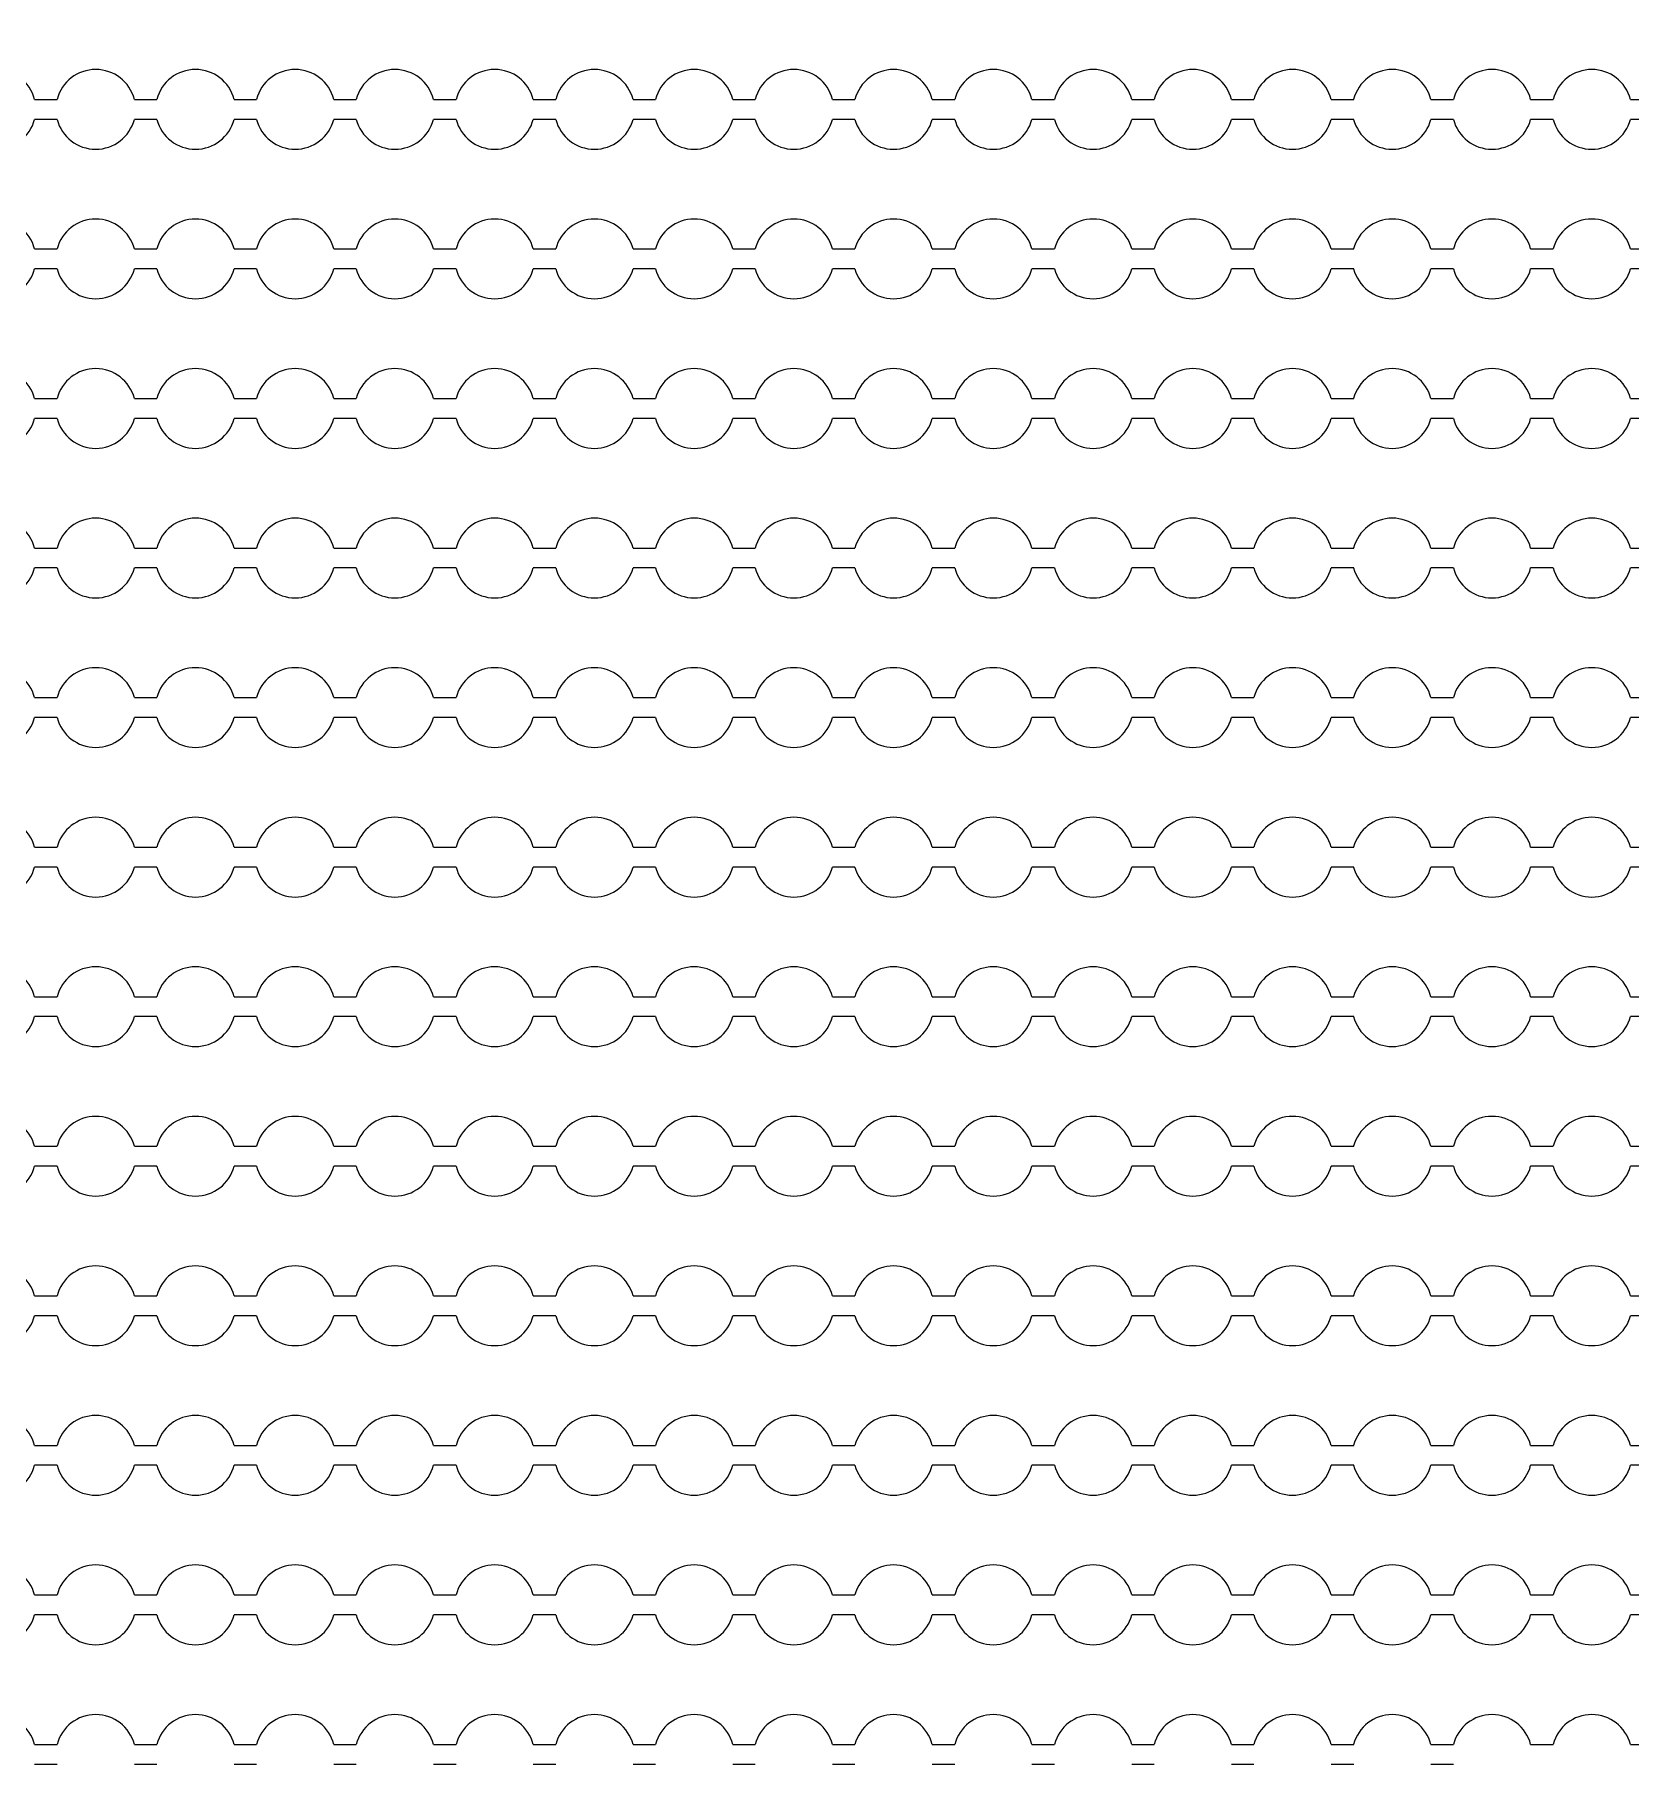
# Model space of a CAD drawing. Extents: x 4056 to 105656, y 4120 to 105720.
# Drawn here: x 32964 to 33764, y 32298 to 33165 of the extents above; entities that cross this region are included whole.
import ezdxf

# ---------------------------------------------------------------- set-up
doc = ezdxf.new("R2010")
doc.units = 13
doc.header["$MEASUREMENT"] = 0
doc.layers.add('Main Layer', color=7, linetype='Continuous', lineweight=0)

msp = doc.modelspace()

# ---------------------------------------------------------------- linework, layer by layer
for p, q in [((32963.87, 33132.98), (32975.14, 33132.98)), ((33013.87, 33132.98), (33025.14, 33132.98)), ((33063.87, 33132.98), (33075.14, 33132.98)), ((33113.87, 33132.98), (33125.14, 33132.98)), ((33163.87, 33132.98), (33175.14, 33132.98)), ((33213.87, 33132.98), (33225.14, 33132.98)), ((33263.87, 33132.98), (33275.14, 33132.98)), ((33313.87, 33132.98), (33325.14, 33132.98)), ((33363.87, 33132.98), (33375.14, 33132.98)), ((33413.87, 33132.98), (33425.14, 33132.98)), ((33463.87, 33132.98), (33475.14, 33132.98)), ((33513.87, 33132.98), (33525.14, 33132.98)), ((33563.87, 33132.98), (33575.14, 33132.98)), ((33613.87, 33132.98), (33625.14, 33132.98)), ((33663.87, 33132.98), (33675.14, 33132.98)), ((33713.87, 33132.98), (33725.14, 33132.98)), ((33763.87, 33132.98), (33775.14, 33132.98)), ((32975.14, 33122.98), (32963.87, 33122.98)), ((33025.14, 33122.98), (33013.87, 33122.98)), ((33075.14, 33122.98), (33063.87, 33122.98)), ((33125.14, 33122.98), (33113.87, 33122.98)), ((33175.14, 33122.98), (33163.87, 33122.98)), ((33225.14, 33122.98), (33213.87, 33122.98)), ((33275.14, 33122.98), (33263.87, 33122.98)), ((33325.14, 33122.98), (33313.87, 33122.98)), ((33375.14, 33122.98), (33363.87, 33122.98)), ((33425.14, 33122.98), (33413.87, 33122.98)), ((33475.14, 33122.98), (33463.87, 33122.98)), ((33525.14, 33122.98), (33513.87, 33122.98)), ((33575.14, 33122.98), (33563.87, 33122.98)), ((33625.14, 33122.98), (33613.87, 33122.98)), ((33675.14, 33122.98), (33663.87, 33122.98)), ((33725.14, 33122.98), (33713.87, 33122.98)), ((33775.14, 33122.98), (33763.87, 33122.98)), ((32963.87, 33057.98), (32975.14, 33057.98)), ((33013.87, 33057.98), (33025.14, 33057.98)), ((33063.87, 33057.98), (33075.14, 33057.98)), ((33113.87, 33057.98), (33125.14, 33057.98)), ((33163.87, 33057.98), (33175.14, 33057.98)), ((33213.87, 33057.98), (33225.14, 33057.98)), ((33263.87, 33057.98), (33275.14, 33057.98)), ((33313.87, 33057.98), (33325.14, 33057.98)), ((33363.87, 33057.98), (33375.14, 33057.98)), ((33413.87, 33057.98), (33425.14, 33057.98)), ((33463.87, 33057.98), (33475.14, 33057.98)), ((33513.87, 33057.98), (33525.14, 33057.98)), ((33563.87, 33057.98), (33575.14, 33057.98)), ((33613.87, 33057.98), (33625.14, 33057.98)), ((33663.87, 33057.98), (33675.14, 33057.98)), ((33713.87, 33057.98), (33725.14, 33057.98)), ((33763.87, 33057.98), (33775.14, 33057.98)), ((32975.14, 33047.98), (32963.87, 33047.98)), ((33025.14, 33047.98), (33013.87, 33047.98)), ((33075.14, 33047.98), (33063.87, 33047.98)), ((33125.14, 33047.98), (33113.87, 33047.98)), ((33175.14, 33047.98), (33163.87, 33047.98)), ((33225.14, 33047.98), (33213.87, 33047.98)), ((33275.14, 33047.98), (33263.87, 33047.98)), ((33325.14, 33047.98), (33313.87, 33047.98)), ((33375.14, 33047.98), (33363.87, 33047.98)), ((33425.14, 33047.98), (33413.87, 33047.98)), ((33475.14, 33047.98), (33463.87, 33047.98)), ((33525.14, 33047.98), (33513.87, 33047.98)), ((33575.14, 33047.98), (33563.87, 33047.98)), ((33625.14, 33047.98), (33613.87, 33047.98)), ((33675.14, 33047.98), (33663.87, 33047.98)), ((33725.14, 33047.98), (33713.87, 33047.98)), ((33775.14, 33047.98), (33763.87, 33047.98)), ((32963.87, 32982.98), (32975.14, 32982.98)), ((33013.87, 32982.98), (33025.14, 32982.98)), ((33063.87, 32982.98), (33075.14, 32982.98)), ((33113.87, 32982.98), (33125.14, 32982.98)), ((33163.87, 32982.98), (33175.14, 32982.98)), ((33213.87, 32982.98), (33225.14, 32982.98)), ((33263.87, 32982.98), (33275.14, 32982.98)), ((33313.87, 32982.98), (33325.14, 32982.98)), ((33363.87, 32982.98), (33375.14, 32982.98)), ((33413.87, 32982.98), (33425.14, 32982.98)), ((33463.87, 32982.98), (33475.14, 32982.98)), ((33513.87, 32982.98), (33525.14, 32982.98)), ((33563.87, 32982.98), (33575.14, 32982.98)), ((33613.87, 32982.98), (33625.14, 32982.98)), ((33663.87, 32982.98), (33675.14, 32982.98)), ((33713.87, 32982.98), (33725.14, 32982.98)), ((33763.87, 32982.98), (33775.14, 32982.98)), ((32975.14, 32972.98), (32963.87, 32972.98)), ((33025.14, 32972.98), (33013.87, 32972.98)), ((33075.14, 32972.98), (33063.87, 32972.98)), ((33125.14, 32972.98), (33113.87, 32972.98)), ((33175.14, 32972.98), (33163.87, 32972.98)), ((33225.14, 32972.98), (33213.87, 32972.98)), ((33275.14, 32972.98), (33263.87, 32972.98)), ((33325.14, 32972.98), (33313.87, 32972.98)), ((33375.14, 32972.98), (33363.87, 32972.98)), ((33425.14, 32972.98), (33413.87, 32972.98)), ((33475.14, 32972.98), (33463.87, 32972.98)), ((33525.14, 32972.98), (33513.87, 32972.98)), ((33575.14, 32972.98), (33563.87, 32972.98)), ((33625.14, 32972.98), (33613.87, 32972.98)), ((33675.14, 32972.98), (33663.87, 32972.98)), ((33725.14, 32972.98), (33713.87, 32972.98)), ((33775.14, 32972.98), (33763.87, 32972.98)), ((32963.87, 32907.98), (32975.14, 32907.98)), ((33013.87, 32907.98), (33025.14, 32907.98)), ((33063.87, 32907.98), (33075.14, 32907.98)), ((33113.87, 32907.98), (33125.14, 32907.98)), ((33163.87, 32907.98), (33175.14, 32907.98)), ((33213.87, 32907.98), (33225.14, 32907.98)), ((33263.87, 32907.98), (33275.14, 32907.98)), ((33313.87, 32907.98), (33325.14, 32907.98)), ((33363.87, 32907.98), (33375.14, 32907.98)), ((33413.87, 32907.98), (33425.14, 32907.98)), ((33463.87, 32907.98), (33475.14, 32907.98)), ((33513.87, 32907.98), (33525.14, 32907.98)), ((33563.87, 32907.98), (33575.14, 32907.98)), ((33613.87, 32907.98), (33625.14, 32907.98)), ((33663.87, 32907.98), (33675.14, 32907.98)), ((33713.87, 32907.98), (33725.14, 32907.98)), ((33763.87, 32907.98), (33775.14, 32907.98)), ((32975.14, 32897.98), (32963.87, 32897.98)), ((33025.14, 32897.98), (33013.87, 32897.98)), ((33075.14, 32897.98), (33063.87, 32897.98)), ((33125.14, 32897.98), (33113.87, 32897.98)), ((33175.14, 32897.98), (33163.87, 32897.98)), ((33225.14, 32897.98), (33213.87, 32897.98)), ((33275.14, 32897.98), (33263.87, 32897.98)), ((33325.14, 32897.98), (33313.87, 32897.98)), ((33375.14, 32897.98), (33363.87, 32897.98)), ((33425.14, 32897.98), (33413.87, 32897.98)), ((33475.14, 32897.98), (33463.87, 32897.98)), ((33525.14, 32897.98), (33513.87, 32897.98)), ((33575.14, 32897.98), (33563.87, 32897.98)), ((33625.14, 32897.98), (33613.87, 32897.98)), ((33675.14, 32897.98), (33663.87, 32897.98)), ((33725.14, 32897.98), (33713.87, 32897.98)), ((33775.14, 32897.98), (33763.87, 32897.98)), ((32963.87, 32832.98), (32975.14, 32832.98)), ((33013.87, 32832.98), (33025.14, 32832.98)), ((33063.87, 32832.98), (33075.14, 32832.98)), ((33113.87, 32832.98), (33125.14, 32832.98)), ((33163.87, 32832.98), (33175.14, 32832.98)), ((33213.87, 32832.98), (33225.14, 32832.98)), ((33263.87, 32832.98), (33275.14, 32832.98)), ((33313.87, 32832.98), (33325.14, 32832.98)), ((33363.87, 32832.98), (33375.14, 32832.98)), ((33413.87, 32832.98), (33425.14, 32832.98)), ((33463.87, 32832.98), (33475.14, 32832.98)), ((33513.87, 32832.98), (33525.14, 32832.98)), ((33563.87, 32832.98), (33575.14, 32832.98)), ((33613.87, 32832.98), (33625.14, 32832.98)), ((33663.87, 32832.98), (33675.14, 32832.98)), ((33713.87, 32832.98), (33725.14, 32832.98)), ((33763.87, 32832.98), (33775.14, 32832.98)), ((32975.14, 32822.98), (32963.87, 32822.98)), ((33025.14, 32822.98), (33013.87, 32822.98)), ((33075.14, 32822.98), (33063.87, 32822.98)), ((33125.14, 32822.98), (33113.87, 32822.98)), ((33175.14, 32822.98), (33163.87, 32822.98)), ((33225.14, 32822.98), (33213.87, 32822.98)), ((33275.14, 32822.98), (33263.87, 32822.98)), ((33325.14, 32822.98), (33313.87, 32822.98)), ((33375.14, 32822.98), (33363.87, 32822.98)), ((33425.14, 32822.98), (33413.87, 32822.98)), ((33475.14, 32822.98), (33463.87, 32822.98)), ((33525.14, 32822.98), (33513.87, 32822.98)), ((33575.14, 32822.98), (33563.87, 32822.98)), ((33625.14, 32822.98), (33613.87, 32822.98)), ((33675.14, 32822.98), (33663.87, 32822.98)), ((33725.14, 32822.98), (33713.87, 32822.98)), ((33775.14, 32822.98), (33763.87, 32822.98)), ((32963.87, 32757.98), (32975.14, 32757.98)), ((33013.87, 32757.98), (33025.14, 32757.98)), ((33063.87, 32757.98), (33075.14, 32757.98)), ((33113.87, 32757.98), (33125.14, 32757.98)), ((33163.87, 32757.98), (33175.14, 32757.98)), ((33213.87, 32757.98), (33225.14, 32757.98)), ((33263.87, 32757.98), (33275.14, 32757.98)), ((33313.87, 32757.98), (33325.14, 32757.98)), ((33363.87, 32757.98), (33375.14, 32757.98)), ((33413.87, 32757.98), (33425.14, 32757.98)), ((33463.87, 32757.98), (33475.14, 32757.98)), ((33513.87, 32757.98), (33525.14, 32757.98)), ((33563.87, 32757.98), (33575.14, 32757.98)), ((33613.87, 32757.98), (33625.14, 32757.98)), ((33663.87, 32757.98), (33675.14, 32757.98)), ((33713.87, 32757.98), (33725.14, 32757.98)), ((33763.87, 32757.98), (33775.14, 32757.98)), ((32975.14, 32747.98), (32963.87, 32747.98)), ((33025.14, 32747.98), (33013.87, 32747.98)), ((33075.14, 32747.98), (33063.87, 32747.98)), ((33125.14, 32747.98), (33113.87, 32747.98)), ((33175.14, 32747.98), (33163.87, 32747.98)), ((33225.14, 32747.98), (33213.87, 32747.98)), ((33275.14, 32747.98), (33263.87, 32747.98)), ((33325.14, 32747.98), (33313.87, 32747.98)), ((33375.14, 32747.98), (33363.87, 32747.98)), ((33425.14, 32747.98), (33413.87, 32747.98)), ((33475.14, 32747.98), (33463.87, 32747.98)), ((33525.14, 32747.98), (33513.87, 32747.98)), ((33575.14, 32747.98), (33563.87, 32747.98)), ((33625.14, 32747.98), (33613.87, 32747.98)), ((33675.14, 32747.98), (33663.87, 32747.98)), ((33725.14, 32747.98), (33713.87, 32747.98)), ((33775.14, 32747.98), (33763.87, 32747.98)), ((32963.87, 32682.98), (32975.14, 32682.98)), ((33013.87, 32682.98), (33025.14, 32682.98)), ((33063.87, 32682.98), (33075.14, 32682.98)), ((33113.87, 32682.98), (33125.14, 32682.98)), ((33163.87, 32682.98), (33175.14, 32682.98)), ((33213.87, 32682.98), (33225.14, 32682.98)), ((33263.87, 32682.98), (33275.14, 32682.98)), ((33313.87, 32682.98), (33325.14, 32682.98)), ((33363.87, 32682.98), (33375.14, 32682.98)), ((33413.87, 32682.98), (33425.14, 32682.98)), ((33463.87, 32682.98), (33475.14, 32682.98)), ((33513.87, 32682.98), (33525.14, 32682.98)), ((33563.87, 32682.98), (33575.14, 32682.98)), ((33613.87, 32682.98), (33625.14, 32682.98)), ((33663.87, 32682.98), (33675.14, 32682.98)), ((33713.87, 32682.98), (33725.14, 32682.98)), ((33763.87, 32682.98), (33775.14, 32682.98)), ((32975.14, 32672.98), (32963.87, 32672.98)), ((33025.14, 32672.98), (33013.87, 32672.98)), ((33075.14, 32672.98), (33063.87, 32672.98)), ((33125.14, 32672.98), (33113.87, 32672.98)), ((33175.14, 32672.98), (33163.87, 32672.98)), ((33225.14, 32672.98), (33213.87, 32672.98)), ((33275.14, 32672.98), (33263.87, 32672.98)), ((33325.14, 32672.98), (33313.87, 32672.98)), ((33375.14, 32672.98), (33363.87, 32672.98)), ((33425.14, 32672.98), (33413.87, 32672.98)), ((33475.14, 32672.98), (33463.87, 32672.98)), ((33525.14, 32672.98), (33513.87, 32672.98)), ((33575.14, 32672.98), (33563.87, 32672.98)), ((33625.14, 32672.98), (33613.87, 32672.98)), ((33675.14, 32672.98), (33663.87, 32672.98)), ((33725.14, 32672.98), (33713.87, 32672.98)), ((33775.14, 32672.98), (33763.87, 32672.98)), ((32963.87, 32607.98), (32975.14, 32607.98)), ((33013.87, 32607.98), (33025.14, 32607.98)), ((33063.87, 32607.98), (33075.14, 32607.98)), ((33113.87, 32607.98), (33125.14, 32607.98)), ((33163.87, 32607.98), (33175.14, 32607.98)), ((33213.87, 32607.98), (33225.14, 32607.98)), ((33263.87, 32607.98), (33275.14, 32607.98)), ((33313.87, 32607.98), (33325.14, 32607.98)), ((33363.87, 32607.98), (33375.14, 32607.98)), ((33413.87, 32607.98), (33425.14, 32607.98)), ((33463.87, 32607.98), (33475.14, 32607.98)), ((33513.87, 32607.98), (33525.14, 32607.98)), ((33563.87, 32607.98), (33575.14, 32607.98)), ((33613.87, 32607.98), (33625.14, 32607.98)), ((33663.87, 32607.98), (33675.14, 32607.98)), ((33713.87, 32607.98), (33725.14, 32607.98)), ((33763.87, 32607.98), (33775.14, 32607.98)), ((32975.14, 32597.98), (32963.87, 32597.98)), ((33025.14, 32597.98), (33013.87, 32597.98)), ((33075.14, 32597.98), (33063.87, 32597.98)), ((33125.14, 32597.98), (33113.87, 32597.98)), ((33175.14, 32597.98), (33163.87, 32597.98)), ((33225.14, 32597.98), (33213.87, 32597.98)), ((33275.14, 32597.98), (33263.87, 32597.98)), ((33325.14, 32597.98), (33313.87, 32597.98)), ((33375.14, 32597.98), (33363.87, 32597.98)), ((33425.14, 32597.98), (33413.87, 32597.98)), ((33475.14, 32597.98), (33463.87, 32597.98)), ((33525.14, 32597.98), (33513.87, 32597.98)), ((33575.14, 32597.98), (33563.87, 32597.98)), ((33625.14, 32597.98), (33613.87, 32597.98)), ((33675.14, 32597.98), (33663.87, 32597.98)), ((33725.14, 32597.98), (33713.87, 32597.98)), ((33775.14, 32597.98), (33763.87, 32597.98)), ((32963.87, 32532.98), (32975.14, 32532.98)), ((33013.87, 32532.98), (33025.14, 32532.98)), ((33063.87, 32532.98), (33075.14, 32532.98)), ((33113.87, 32532.98), (33125.14, 32532.98)), ((33163.87, 32532.98), (33175.14, 32532.98)), ((33213.87, 32532.98), (33225.14, 32532.98)), ((33263.87, 32532.98), (33275.14, 32532.98)), ((33313.87, 32532.98), (33325.14, 32532.98)), ((33363.87, 32532.98), (33375.14, 32532.98)), ((33413.87, 32532.98), (33425.14, 32532.98)), ((33463.87, 32532.98), (33475.14, 32532.98)), ((33513.87, 32532.98), (33525.14, 32532.98)), ((33563.87, 32532.98), (33575.14, 32532.98)), ((33613.87, 32532.98), (33625.14, 32532.98)), ((33663.87, 32532.98), (33675.14, 32532.98)), ((33713.87, 32532.98), (33725.14, 32532.98)), ((33763.87, 32532.98), (33775.14, 32532.98)), ((32975.14, 32522.98), (32963.87, 32522.98)), ((33025.14, 32522.98), (33013.87, 32522.98)), ((33075.14, 32522.98), (33063.87, 32522.98)), ((33125.14, 32522.98), (33113.87, 32522.98)), ((33175.14, 32522.98), (33163.87, 32522.98)), ((33225.14, 32522.98), (33213.87, 32522.98)), ((33275.14, 32522.98), (33263.87, 32522.98)), ((33325.14, 32522.98), (33313.87, 32522.98)), ((33375.14, 32522.98), (33363.87, 32522.98)), ((33425.14, 32522.98), (33413.87, 32522.98)), ((33475.14, 32522.98), (33463.87, 32522.98)), ((33525.14, 32522.98), (33513.87, 32522.98)), ((33575.14, 32522.98), (33563.87, 32522.98)), ((33625.14, 32522.98), (33613.87, 32522.98)), ((33675.14, 32522.98), (33663.87, 32522.98)), ((33725.14, 32522.98), (33713.87, 32522.98)), ((33775.14, 32522.98), (33763.87, 32522.98)), ((32963.87, 32457.98), (32975.14, 32457.98)), ((33013.87, 32457.98), (33025.14, 32457.98)), ((33063.87, 32457.98), (33075.14, 32457.98)), ((33113.87, 32457.98), (33125.14, 32457.98)), ((33163.87, 32457.98), (33175.14, 32457.98)), ((33213.87, 32457.98), (33225.14, 32457.98)), ((33263.87, 32457.98), (33275.14, 32457.98)), ((33313.87, 32457.98), (33325.14, 32457.98)), ((33363.87, 32457.98), (33375.14, 32457.98)), ((33413.87, 32457.98), (33425.14, 32457.98)), ((33463.87, 32457.98), (33475.14, 32457.98)), ((33513.87, 32457.98), (33525.14, 32457.98)), ((33563.87, 32457.98), (33575.14, 32457.98)), ((33613.87, 32457.98), (33625.14, 32457.98)), ((33663.87, 32457.98), (33675.14, 32457.98)), ((33713.87, 32457.98), (33725.14, 32457.98)), ((33763.87, 32457.98), (33775.14, 32457.98)), ((32975.14, 32447.98), (32963.87, 32447.98)), ((33025.14, 32447.98), (33013.87, 32447.98)), ((33075.14, 32447.98), (33063.87, 32447.98)), ((33125.14, 32447.98), (33113.87, 32447.98)), ((33175.14, 32447.98), (33163.87, 32447.98)), ((33225.14, 32447.98), (33213.87, 32447.98)), ((33275.14, 32447.98), (33263.87, 32447.98)), ((33325.14, 32447.98), (33313.87, 32447.98)), ((33375.14, 32447.98), (33363.87, 32447.98)), ((33425.14, 32447.98), (33413.87, 32447.98)), ((33475.14, 32447.98), (33463.87, 32447.98)), ((33525.14, 32447.98), (33513.87, 32447.98)), ((33575.14, 32447.98), (33563.87, 32447.98)), ((33625.14, 32447.98), (33613.87, 32447.98)), ((33675.14, 32447.98), (33663.87, 32447.98)), ((33725.14, 32447.98), (33713.87, 32447.98)), ((33775.14, 32447.98), (33763.87, 32447.98)), ((32963.87, 32382.98), (32975.14, 32382.98)), ((33013.87, 32382.98), (33025.14, 32382.98)), ((33063.87, 32382.98), (33075.14, 32382.98)), ((33113.87, 32382.98), (33125.14, 32382.98)), ((33163.87, 32382.98), (33175.14, 32382.98)), ((33213.87, 32382.98), (33225.14, 32382.98)), ((33263.87, 32382.98), (33275.14, 32382.98)), ((33313.87, 32382.98), (33325.14, 32382.98)), ((33363.87, 32382.98), (33375.14, 32382.98)), ((33413.87, 32382.98), (33425.14, 32382.98)), ((33463.87, 32382.98), (33475.14, 32382.98)), ((33513.87, 32382.98), (33525.14, 32382.98)), ((33563.87, 32382.98), (33575.14, 32382.98)), ((33613.87, 32382.98), (33625.14, 32382.98)), ((33663.87, 32382.98), (33675.14, 32382.98)), ((33713.87, 32382.98), (33725.14, 32382.98)), ((33763.87, 32382.98), (33775.14, 32382.98)), ((32975.14, 32372.98), (32963.87, 32372.98)), ((33025.14, 32372.98), (33013.87, 32372.98)), ((33075.14, 32372.98), (33063.87, 32372.98)), ((33125.14, 32372.98), (33113.87, 32372.98)), ((33175.14, 32372.98), (33163.87, 32372.98)), ((33225.14, 32372.98), (33213.87, 32372.98)), ((33275.14, 32372.98), (33263.87, 32372.98)), ((33325.14, 32372.98), (33313.87, 32372.98)), ((33375.14, 32372.98), (33363.87, 32372.98)), ((33425.14, 32372.98), (33413.87, 32372.98)), ((33475.14, 32372.98), (33463.87, 32372.98)), ((33525.14, 32372.98), (33513.87, 32372.98)), ((33575.14, 32372.98), (33563.87, 32372.98)), ((33625.14, 32372.98), (33613.87, 32372.98)), ((33675.14, 32372.98), (33663.87, 32372.98)), ((33725.14, 32372.98), (33713.87, 32372.98)), ((33775.14, 32372.98), (33763.87, 32372.98)), ((32963.87, 32307.98), (32975.14, 32307.98)), ((33013.87, 32307.98), (33025.14, 32307.98)), ((33063.87, 32307.98), (33075.14, 32307.98)), ((33113.87, 32307.98), (33125.14, 32307.98)), ((33163.87, 32307.98), (33175.14, 32307.98)), ((33213.87, 32307.98), (33225.14, 32307.98)), ((33263.87, 32307.98), (33275.14, 32307.98)), ((33313.87, 32307.98), (33325.14, 32307.98)), ((33363.87, 32307.98), (33375.14, 32307.98)), ((33413.87, 32307.98), (33425.14, 32307.98)), ((33463.87, 32307.98), (33475.14, 32307.98)), ((33513.87, 32307.98), (33525.14, 32307.98)), ((33563.87, 32307.98), (33575.14, 32307.98)), ((33613.87, 32307.98), (33625.14, 32307.98)), ((33663.87, 32307.98), (33675.14, 32307.98)), ((33713.87, 32307.98), (33725.14, 32307.98)), ((33763.87, 32307.98), (33775.14, 32307.98)), ((32975.14, 32297.98), (32963.87, 32297.98)), ((33025.14, 32297.98), (33013.87, 32297.98)), ((33075.14, 32297.98), (33063.87, 32297.98)), ((33125.14, 32297.98), (33113.87, 32297.98)), ((33175.14, 32297.98), (33163.87, 32297.98)), ((33225.14, 32297.98), (33213.87, 32297.98)), ((33275.14, 32297.98), (33263.87, 32297.98)), ((33325.14, 32297.98), (33313.87, 32297.98)), ((33375.14, 32297.98), (33363.87, 32297.98)), ((33425.14, 32297.98), (33413.87, 32297.98)), ((33475.14, 32297.98), (33463.87, 32297.98)), ((33525.14, 32297.98), (33513.87, 32297.98)), ((33575.14, 32297.98), (33563.87, 32297.98)), ((33625.14, 32297.98), (33613.87, 32297.98)), ((33675.14, 32297.98), (33663.87, 32297.98))]:
    msp.add_line(p, q)
for centre, start, end in [((32944.5, 33127.98), 14.47751, 165.52249), ((32994.5, 33127.98), 14.47751, 165.52249), ((33044.5, 33127.98), 14.47751, 165.52249), ((33094.5, 33127.98), 14.47751, 165.52249), ((33144.5, 33127.98), 14.47751, 165.52249), ((33194.5, 33127.98), 14.47751, 165.52249), ((33244.5, 33127.98), 14.47751, 165.52249), ((33294.5, 33127.98), 14.47751, 165.52249), ((33344.5, 33127.98), 14.47751, 165.52249), ((33394.5, 33127.98), 14.47751, 165.52249), ((33444.5, 33127.98), 14.47751, 165.52249), ((33494.5, 33127.98), 14.47751, 165.52249), ((33544.5, 33127.98), 14.47751, 165.52249), ((33594.5, 33127.98), 14.47751, 165.52249), ((33644.5, 33127.98), 14.47751, 165.52249), ((33694.5, 33127.98), 14.47751, 165.52249), ((33744.5, 33127.98), 14.47751, 165.52249), ((32944.5, 33127.98), 194.47751, 345.52249), ((32994.5, 33127.98), 194.47751, 345.52249), ((33044.5, 33127.98), 194.47751, 345.52249), ((33094.5, 33127.98), 194.47751, 345.52249), ((33144.5, 33127.98), 194.47751, 345.52249), ((33194.5, 33127.98), 194.47751, 345.52249), ((33244.5, 33127.98), 194.47751, 345.52249), ((33294.5, 33127.98), 194.47751, 345.52249), ((33344.5, 33127.98), 194.47751, 345.52249), ((33394.5, 33127.98), 194.47751, 345.52249), ((33444.5, 33127.98), 194.47751, 345.52249), ((33494.5, 33127.98), 194.47751, 345.52249), ((33544.5, 33127.98), 194.47751, 345.52249), ((33594.5, 33127.98), 194.47751, 345.52249), ((33644.5, 33127.98), 194.47751, 345.52249), ((33694.5, 33127.98), 194.47751, 345.52249), ((33744.5, 33127.98), 194.47751, 345.52249), ((32944.5, 33052.98), 14.47751, 165.52249), ((32994.5, 33052.98), 14.47751, 165.52249), ((33044.5, 33052.98), 14.47751, 165.52249), ((33094.5, 33052.98), 14.47751, 165.52249), ((33144.5, 33052.98), 14.47751, 165.52249), ((33194.5, 33052.98), 14.47751, 165.52249), ((33244.5, 33052.98), 14.47751, 165.52249), ((33294.5, 33052.98), 14.47751, 165.52249), ((33344.5, 33052.98), 14.47751, 165.52249), ((33394.5, 33052.98), 14.47751, 165.52249), ((33444.5, 33052.98), 14.47751, 165.52249), ((33494.5, 33052.98), 14.47751, 165.52249), ((33544.5, 33052.98), 14.47751, 165.52249), ((33594.5, 33052.98), 14.47751, 165.52249), ((33644.5, 33052.98), 14.47751, 165.52249), ((33694.5, 33052.98), 14.47751, 165.52249), ((33744.5, 33052.98), 14.47751, 165.52249), ((32944.5, 33052.98), 194.47751, 345.52249), ((32994.5, 33052.98), 194.47751, 345.52249), ((33044.5, 33052.98), 194.47751, 345.52249), ((33094.5, 33052.98), 194.47751, 345.52249), ((33144.5, 33052.98), 194.47751, 345.52249), ((33194.5, 33052.98), 194.47751, 345.52249), ((33244.5, 33052.98), 194.47751, 345.52249), ((33294.5, 33052.98), 194.47751, 345.52249), ((33344.5, 33052.98), 194.47751, 345.52249), ((33394.5, 33052.98), 194.47751, 345.52249), ((33444.5, 33052.98), 194.47751, 345.52249), ((33494.5, 33052.98), 194.47751, 345.52249), ((33544.5, 33052.98), 194.47751, 345.52249), ((33594.5, 33052.98), 194.47751, 345.52249), ((33644.5, 33052.98), 194.47751, 345.52249), ((33694.5, 33052.98), 194.47751, 345.52249), ((33744.5, 33052.98), 194.47751, 345.52249), ((32944.5, 32977.98), 14.47751, 165.52249), ((32994.5, 32977.98), 14.47751, 165.52249), ((33044.5, 32977.98), 14.47751, 165.52249), ((33094.5, 32977.98), 14.47751, 165.52249), ((33144.5, 32977.98), 14.47751, 165.52249), ((33194.5, 32977.98), 14.47751, 165.52249), ((33244.5, 32977.98), 14.47751, 165.52249), ((33294.5, 32977.98), 14.47751, 165.52249), ((33344.5, 32977.98), 14.47751, 165.52249), ((33394.5, 32977.98), 14.47751, 165.52249), ((33444.5, 32977.98), 14.47751, 165.52249), ((33494.5, 32977.98), 14.47751, 165.52249), ((33544.5, 32977.98), 14.47751, 165.52249), ((33594.5, 32977.98), 14.47751, 165.52249), ((33644.5, 32977.98), 14.47751, 165.52249), ((33694.5, 32977.98), 14.47751, 165.52249), ((33744.5, 32977.98), 14.47751, 165.52249), ((32944.5, 32977.98), 194.47751, 345.52249), ((32994.5, 32977.98), 194.47751, 345.52249), ((33044.5, 32977.98), 194.47751, 345.52249), ((33094.5, 32977.98), 194.47751, 345.52249), ((33144.5, 32977.98), 194.47751, 345.52249), ((33194.5, 32977.98), 194.47751, 345.52249), ((33244.5, 32977.98), 194.47751, 345.52249), ((33294.5, 32977.98), 194.47751, 345.52249), ((33344.5, 32977.98), 194.47751, 345.52249), ((33394.5, 32977.98), 194.47751, 345.52249), ((33444.5, 32977.98), 194.47751, 345.52249), ((33494.5, 32977.98), 194.47751, 345.52249), ((33544.5, 32977.98), 194.47751, 345.52249), ((33594.5, 32977.98), 194.47751, 345.52249), ((33644.5, 32977.98), 194.47751, 345.52249), ((33694.5, 32977.98), 194.47751, 345.52249), ((33744.5, 32977.98), 194.47751, 345.52249), ((32944.5, 32902.98), 14.47751, 165.52249), ((32994.5, 32902.98), 14.47751, 165.52249), ((33044.5, 32902.98), 14.47751, 165.52249), ((33094.5, 32902.98), 14.47751, 165.52249), ((33144.5, 32902.98), 14.47751, 165.52249), ((33194.5, 32902.98), 14.47751, 165.52249), ((33244.5, 32902.98), 14.47751, 165.52249), ((33294.5, 32902.98), 14.47751, 165.52249), ((33344.5, 32902.98), 14.47751, 165.52249), ((33394.5, 32902.98), 14.47751, 165.52249), ((33444.5, 32902.98), 14.47751, 165.52249), ((33494.5, 32902.98), 14.47751, 165.52249), ((33544.5, 32902.98), 14.47751, 165.52249), ((33594.5, 32902.98), 14.47751, 165.52249), ((33644.5, 32902.98), 14.47751, 165.52249), ((33694.5, 32902.98), 14.47751, 165.52249), ((33744.5, 32902.98), 14.47751, 165.52249), ((32944.5, 32902.98), 194.47751, 345.52249), ((32994.5, 32902.98), 194.47751, 345.52249), ((33044.5, 32902.98), 194.47751, 345.52249), ((33094.5, 32902.98), 194.47751, 345.52249), ((33144.5, 32902.98), 194.47751, 345.52249), ((33194.5, 32902.98), 194.47751, 345.52249), ((33244.5, 32902.98), 194.47751, 345.52249), ((33294.5, 32902.98), 194.47751, 345.52249), ((33344.5, 32902.98), 194.47751, 345.52249), ((33394.5, 32902.98), 194.47751, 345.52249), ((33444.5, 32902.98), 194.47751, 345.52249), ((33494.5, 32902.98), 194.47751, 345.52249), ((33544.5, 32902.98), 194.47751, 345.52249), ((33594.5, 32902.98), 194.47751, 345.52249), ((33644.5, 32902.98), 194.47751, 345.52249), ((33694.5, 32902.98), 194.47751, 345.52249), ((33744.5, 32902.98), 194.47751, 345.52249), ((32944.5, 32827.98), 14.47751, 165.52249), ((32994.5, 32827.98), 14.47751, 165.52249), ((33044.5, 32827.98), 14.47751, 165.52249), ((33094.5, 32827.98), 14.47751, 165.52249), ((33144.5, 32827.98), 14.47751, 165.52249), ((33194.5, 32827.98), 14.47751, 165.52249), ((33244.5, 32827.98), 14.47751, 165.52249), ((33294.5, 32827.98), 14.47751, 165.52249), ((33344.5, 32827.98), 14.47751, 165.52249), ((33394.5, 32827.98), 14.47751, 165.52249), ((33444.5, 32827.98), 14.47751, 165.52249), ((33494.5, 32827.98), 14.47751, 165.52249), ((33544.5, 32827.98), 14.47751, 165.52249), ((33594.5, 32827.98), 14.47751, 165.52249), ((33644.5, 32827.98), 14.47751, 165.52249), ((33694.5, 32827.98), 14.47751, 165.52249), ((33744.5, 32827.98), 14.47751, 165.52249), ((32944.5, 32827.98), 194.47751, 345.52249), ((32994.5, 32827.98), 194.47751, 345.52249), ((33044.5, 32827.98), 194.47751, 345.52249), ((33094.5, 32827.98), 194.47751, 345.52249), ((33144.5, 32827.98), 194.47751, 345.52249), ((33194.5, 32827.98), 194.47751, 345.52249), ((33244.5, 32827.98), 194.47751, 345.52249), ((33294.5, 32827.98), 194.47751, 345.52249), ((33344.5, 32827.98), 194.47751, 345.52249), ((33394.5, 32827.98), 194.47751, 345.52249), ((33444.5, 32827.98), 194.47751, 345.52249), ((33494.5, 32827.98), 194.47751, 345.52249), ((33544.5, 32827.98), 194.47751, 345.52249), ((33594.5, 32827.98), 194.47751, 345.52249), ((33644.5, 32827.98), 194.47751, 345.52249), ((33694.5, 32827.98), 194.47751, 345.52249), ((33744.5, 32827.98), 194.47751, 345.52249), ((32944.5, 32752.98), 14.47751, 165.52249), ((32994.5, 32752.98), 14.47751, 165.52249), ((33044.5, 32752.98), 14.47751, 165.52249), ((33094.5, 32752.98), 14.47751, 165.52249), ((33144.5, 32752.98), 14.47751, 165.52249), ((33194.5, 32752.98), 14.47751, 165.52249), ((33244.5, 32752.98), 14.47751, 165.52249), ((33294.5, 32752.98), 14.47751, 165.52249), ((33344.5, 32752.98), 14.47751, 165.52249), ((33394.5, 32752.98), 14.47751, 165.52249), ((33444.5, 32752.98), 14.47751, 165.52249), ((33494.5, 32752.98), 14.47751, 165.52249), ((33544.5, 32752.98), 14.47751, 165.52249), ((33594.5, 32752.98), 14.47751, 165.52249), ((33644.5, 32752.98), 14.47751, 165.52249), ((33694.5, 32752.98), 14.47751, 165.52249), ((33744.5, 32752.98), 14.47751, 165.52249), ((32944.5, 32752.98), 194.47751, 345.52249), ((32994.5, 32752.98), 194.47751, 345.52249), ((33044.5, 32752.98), 194.47751, 345.52249), ((33094.5, 32752.98), 194.47751, 345.52249), ((33144.5, 32752.98), 194.47751, 345.52249), ((33194.5, 32752.98), 194.47751, 345.52249), ((33244.5, 32752.98), 194.47751, 345.52249), ((33294.5, 32752.98), 194.47751, 345.52249), ((33344.5, 32752.98), 194.47751, 345.52249), ((33394.5, 32752.98), 194.47751, 345.52249), ((33444.5, 32752.98), 194.47751, 345.52249), ((33494.5, 32752.98), 194.47751, 345.52249), ((33544.5, 32752.98), 194.47751, 345.52249), ((33594.5, 32752.98), 194.47751, 345.52249), ((33644.5, 32752.98), 194.47751, 345.52249), ((33694.5, 32752.98), 194.47751, 345.52249), ((33744.5, 32752.98), 194.47751, 345.52249), ((32944.5, 32677.98), 14.47751, 165.52249), ((32994.5, 32677.98), 14.47751, 165.52249), ((33044.5, 32677.98), 14.47751, 165.52249), ((33094.5, 32677.98), 14.47751, 165.52249), ((33144.5, 32677.98), 14.47751, 165.52249), ((33194.5, 32677.98), 14.47751, 165.52249), ((33244.5, 32677.98), 14.47751, 165.52249), ((33294.5, 32677.98), 14.47751, 165.52249), ((33344.5, 32677.98), 14.47751, 165.52249), ((33394.5, 32677.98), 14.47751, 165.52249), ((33444.5, 32677.98), 14.47751, 165.52249), ((33494.5, 32677.98), 14.47751, 165.52249), ((33544.5, 32677.98), 14.47751, 165.52249), ((33594.5, 32677.98), 14.47751, 165.52249), ((33644.5, 32677.98), 14.47751, 165.52249), ((33694.5, 32677.98), 14.47751, 165.52249), ((33744.5, 32677.98), 14.47751, 165.52249), ((32944.5, 32677.98), 194.47751, 345.52249), ((32994.5, 32677.98), 194.47751, 345.52249), ((33044.5, 32677.98), 194.47751, 345.52249), ((33094.5, 32677.98), 194.47751, 345.52249), ((33144.5, 32677.98), 194.47751, 345.52249), ((33194.5, 32677.98), 194.47751, 345.52249), ((33244.5, 32677.98), 194.47751, 345.52249), ((33294.5, 32677.98), 194.47751, 345.52249), ((33344.5, 32677.98), 194.47751, 345.52249), ((33394.5, 32677.98), 194.47751, 345.52249), ((33444.5, 32677.98), 194.47751, 345.52249), ((33494.5, 32677.98), 194.47751, 345.52249), ((33544.5, 32677.98), 194.47751, 345.52249), ((33594.5, 32677.98), 194.47751, 345.52249), ((33644.5, 32677.98), 194.47751, 345.52249), ((33694.5, 32677.98), 194.47751, 345.52249), ((33744.5, 32677.98), 194.47751, 345.52249), ((32944.5, 32602.98), 14.47751, 165.52249), ((32994.5, 32602.98), 14.47751, 165.52249), ((33044.5, 32602.98), 14.47751, 165.52249), ((33094.5, 32602.98), 14.47751, 165.52249), ((33144.5, 32602.98), 14.47751, 165.52249), ((33194.5, 32602.98), 14.47751, 165.52249), ((33244.5, 32602.98), 14.47751, 165.52249), ((33294.5, 32602.98), 14.47751, 165.52249), ((33344.5, 32602.98), 14.47751, 165.52249), ((33394.5, 32602.98), 14.47751, 165.52249), ((33444.5, 32602.98), 14.47751, 165.52249), ((33494.5, 32602.98), 14.47751, 165.52249), ((33544.5, 32602.98), 14.47751, 165.52249), ((33594.5, 32602.98), 14.47751, 165.52249), ((33644.5, 32602.98), 14.47751, 165.52249), ((33694.5, 32602.98), 14.47751, 165.52249), ((33744.5, 32602.98), 14.47751, 165.52249), ((32944.5, 32602.98), 194.47751, 345.52249), ((32994.5, 32602.98), 194.47751, 345.52249), ((33044.5, 32602.98), 194.47751, 345.52249), ((33094.5, 32602.98), 194.47751, 345.52249), ((33144.5, 32602.98), 194.47751, 345.52249), ((33194.5, 32602.98), 194.47751, 345.52249), ((33244.5, 32602.98), 194.47751, 345.52249), ((33294.5, 32602.98), 194.47751, 345.52249), ((33344.5, 32602.98), 194.47751, 345.52249), ((33394.5, 32602.98), 194.47751, 345.52249), ((33444.5, 32602.98), 194.47751, 345.52249), ((33494.5, 32602.98), 194.47751, 345.52249), ((33544.5, 32602.98), 194.47751, 345.52249), ((33594.5, 32602.98), 194.47751, 345.52249), ((33644.5, 32602.98), 194.47751, 345.52249), ((33694.5, 32602.98), 194.47751, 345.52249), ((33744.5, 32602.98), 194.47751, 345.52249), ((32944.5, 32527.98), 14.47751, 165.52249), ((32994.5, 32527.98), 14.47751, 165.52249), ((33044.5, 32527.98), 14.47751, 165.52249), ((33094.5, 32527.98), 14.47751, 165.52249), ((33144.5, 32527.98), 14.47751, 165.52249), ((33194.5, 32527.98), 14.47751, 165.52249), ((33244.5, 32527.98), 14.47751, 165.52249), ((33294.5, 32527.98), 14.47751, 165.52249), ((33344.5, 32527.98), 14.47751, 165.52249), ((33394.5, 32527.98), 14.47751, 165.52249), ((33444.5, 32527.98), 14.47751, 165.52249), ((33494.5, 32527.98), 14.47751, 165.52249), ((33544.5, 32527.98), 14.47751, 165.52249), ((33594.5, 32527.98), 14.47751, 165.52249), ((33644.5, 32527.98), 14.47751, 165.52249), ((33694.5, 32527.98), 14.47751, 165.52249), ((33744.5, 32527.98), 14.47751, 165.52249), ((32944.5, 32527.98), 194.47751, 345.52249), ((32994.5, 32527.98), 194.47751, 345.52249), ((33044.5, 32527.98), 194.47751, 345.52249), ((33094.5, 32527.98), 194.47751, 345.52249), ((33144.5, 32527.98), 194.47751, 345.52249), ((33194.5, 32527.98), 194.47751, 345.52249), ((33244.5, 32527.98), 194.47751, 345.52249), ((33294.5, 32527.98), 194.47751, 345.52249), ((33344.5, 32527.98), 194.47751, 345.52249), ((33394.5, 32527.98), 194.47751, 345.52249), ((33444.5, 32527.98), 194.47751, 345.52249), ((33494.5, 32527.98), 194.47751, 345.52249), ((33544.5, 32527.98), 194.47751, 345.52249), ((33594.5, 32527.98), 194.47751, 345.52249), ((33644.5, 32527.98), 194.47751, 345.52249), ((33694.5, 32527.98), 194.47751, 345.52249), ((33744.5, 32527.98), 194.47751, 345.52249), ((32944.5, 32452.98), 14.47751, 165.52249), ((32994.5, 32452.98), 14.47751, 165.52249), ((33044.5, 32452.98), 14.47751, 165.52249), ((33094.5, 32452.98), 14.47751, 165.52249), ((33144.5, 32452.98), 14.47751, 165.52249), ((33194.5, 32452.98), 14.47751, 165.52249), ((33244.5, 32452.98), 14.47751, 165.52249), ((33294.5, 32452.98), 14.47751, 165.52249), ((33344.5, 32452.98), 14.47751, 165.52249), ((33394.5, 32452.98), 14.47751, 165.52249), ((33444.5, 32452.98), 14.47751, 165.52249), ((33494.5, 32452.98), 14.47751, 165.52249), ((33544.5, 32452.98), 14.47751, 165.52249), ((33594.5, 32452.98), 14.47751, 165.52249), ((33644.5, 32452.98), 14.47751, 165.52249), ((33694.5, 32452.98), 14.47751, 165.52249), ((33744.5, 32452.98), 14.47751, 165.52249), ((32944.5, 32452.98), 194.47751, 345.52249), ((32994.5, 32452.98), 194.47751, 345.52249), ((33044.5, 32452.98), 194.47751, 345.52249), ((33094.5, 32452.98), 194.47751, 345.52249), ((33144.5, 32452.98), 194.47751, 345.52249), ((33194.5, 32452.98), 194.47751, 345.52249), ((33244.5, 32452.98), 194.47751, 345.52249), ((33294.5, 32452.98), 194.47751, 345.52249), ((33344.5, 32452.98), 194.47751, 345.52249), ((33394.5, 32452.98), 194.47751, 345.52249), ((33444.5, 32452.98), 194.47751, 345.52249), ((33494.5, 32452.98), 194.47751, 345.52249), ((33544.5, 32452.98), 194.47751, 345.52249), ((33594.5, 32452.98), 194.47751, 345.52249), ((33644.5, 32452.98), 194.47751, 345.52249), ((33694.5, 32452.98), 194.47751, 345.52249), ((33744.5, 32452.98), 194.47751, 345.52249), ((32944.5, 32377.98), 14.47751, 165.52249), ((32994.5, 32377.98), 14.47751, 165.52249), ((33044.5, 32377.98), 14.47751, 165.52249), ((33094.5, 32377.98), 14.47751, 165.52249), ((33144.5, 32377.98), 14.47751, 165.52249), ((33194.5, 32377.98), 14.47751, 165.52249), ((33244.5, 32377.98), 14.47751, 165.52249), ((33294.5, 32377.98), 14.47751, 165.52249), ((33344.5, 32377.98), 14.47751, 165.52249), ((33394.5, 32377.98), 14.47751, 165.52249), ((33444.5, 32377.98), 14.47751, 165.52249), ((33494.5, 32377.98), 14.47751, 165.52249), ((33544.5, 32377.98), 14.47751, 165.52249), ((33594.5, 32377.98), 14.47751, 165.52249), ((33644.5, 32377.98), 14.47751, 165.52249), ((33694.5, 32377.98), 14.47751, 165.52249), ((33744.5, 32377.98), 14.47751, 165.52249), ((32944.5, 32377.98), 194.47751, 345.52249), ((32994.5, 32377.98), 194.47751, 345.52249), ((33044.5, 32377.98), 194.47751, 345.52249), ((33094.5, 32377.98), 194.47751, 345.52249), ((33144.5, 32377.98), 194.47751, 345.52249), ((33194.5, 32377.98), 194.47751, 345.52249), ((33244.5, 32377.98), 194.47751, 345.52249), ((33294.5, 32377.98), 194.47751, 345.52249), ((33344.5, 32377.98), 194.47751, 345.52249), ((33394.5, 32377.98), 194.47751, 345.52249), ((33444.5, 32377.98), 194.47751, 345.52249), ((33494.5, 32377.98), 194.47751, 345.52249), ((33544.5, 32377.98), 194.47751, 345.52249), ((33594.5, 32377.98), 194.47751, 345.52249), ((33644.5, 32377.98), 194.47751, 345.52249), ((33694.5, 32377.98), 194.47751, 345.52249), ((33744.5, 32377.98), 194.47751, 345.52249), ((32944.5, 32302.98), 14.47751, 165.52249), ((32994.5, 32302.98), 14.47751, 165.52249), ((33044.5, 32302.98), 14.47751, 165.52249), ((33094.5, 32302.98), 14.47751, 165.52249), ((33144.5, 32302.98), 14.47751, 165.52249), ((33194.5, 32302.98), 14.47751, 165.52249), ((33244.5, 32302.98), 14.47751, 165.52249), ((33294.5, 32302.98), 14.47751, 165.52249), ((33344.5, 32302.98), 14.47751, 165.52249), ((33394.5, 32302.98), 14.47751, 165.52249), ((33444.5, 32302.98), 14.47751, 165.52249), ((33494.5, 32302.98), 14.47751, 165.52249), ((33544.5, 32302.98), 14.47751, 165.52249), ((33594.5, 32302.98), 14.47751, 165.52249), ((33644.5, 32302.98), 14.47751, 165.52249), ((33694.5, 32302.98), 14.47751, 165.52249), ((33744.5, 32302.98), 14.47751, 165.52249)]:
    msp.add_arc(centre, 20, start, end)
at = {"layer": 'Main Layer'}
msp.add_circle((54856, 54920.5), 50800, dxfattribs=at)

doc.saveas('drawing.dxf')
